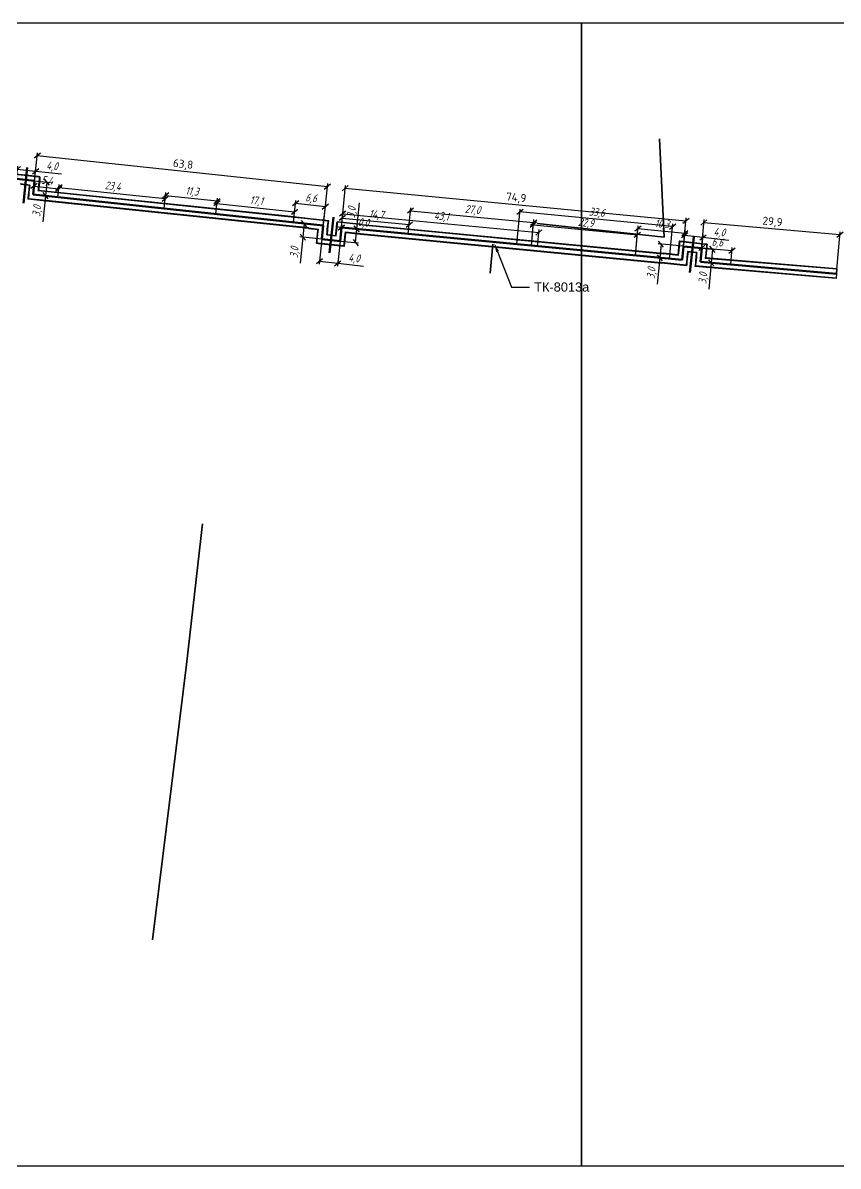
# Model space of a CAD drawing. Header units: millimetres. Extents: x 1642 to 8235, y 1174 to 5441.
# Drawn here: x 4847.7 to 5204.2, y 2481.8 to 2981.8 of the extents above; entities that cross this region are included whole.
import ezdxf
from ezdxf import colors
from ezdxf.entities.mleader import LeaderData, LeaderLine
from ezdxf.math import Vec2, Vec3

# ---------------------------------------------------------------- set-up
doc = ezdxf.new("R2010")
doc.units = ezdxf.units.MM
doc.layers.add('Основной', color=1, linetype='Continuous', lineweight=60)
doc.styles.add('-ISOCPEUR-', font='isocpeur.TTF')
doc.styles.add('GOST', font='gost.shx', dxfattribs={"oblique": 15})
doc.styles.get("Standard").update_dxf_attribs({"font": 'arial.ttf'})
doc.dimstyles.new('М 1 к 500', dxfattribs={"dimtxt": 3.5, "dimasz": 2.5, "dimexe": 1.25, "dimexo": 0, "dimtad": 1, "dimdec": 1, "dimlfac": 0.5, "dimzin": 1, "dimtxsty": 'GOST', "dimblk": 'OBLIQUE', "dimcen": 2.5, "dimclrd": 256, "dimclre": 256, "dimclrt": 256, "dimazin": 2, "dimtfac": 1, "dimtdec": 1, "dimtmove": 0, "dimatfit": 3, "dimldrblk": 'NONE', "dimfxl": 1.25, "dimlwd": -1, "dimlwe": -1, "dimarcsym": 0})
picture_1 = doc.add_image_def('image1.jpg', size_in_pixel=(3947, 3947))
picture_2 = doc.add_image_def('image2.jpg', size_in_pixel=(3947, 3947))

# ---------------------------------------------------------------- blocks, each defined once
blk = doc.blocks.new('_Oblique')
at = {"color": 0, "linetype": 'ByBlock', "lineweight": -2}
blk.add_line((-0.5, -0.5), (0.5, 0.5), dxfattribs=at)
blk = doc.blocks.new('*D45')
at = {"transparency": 16777216}
for p, q in [((4852.2, 2906.84), (4854.12, 2924.94)), ((4853.99, 2923.69), (4980.89, 2910.22)), ((4979.1, 2893.37), (4981.02, 2911.47))]:
    blk.add_line(p, q, dxfattribs=at)
at = {"layer": 'Defpoints', "color": 0, "lineweight": 35, "transparency": 16777216}
for p in [(4980.89, 2910.22), (4852.2, 2906.84), (4979.1, 2893.37)]:
    blk.add_point(p, dxfattribs=at)
at = {"transparency": 16777216, "xscale": 2.5, "yscale": 2.5, "zscale": 2.5}
for p, rotation in [((4853.99, 2923.69), 173.940677095366), ((4980.89, 2910.22), 353.940677095366)]:
    blk.add_blockref('_Oblique', p, dxfattribs=dict(at, rotation=rotation))
at = {"lineweight": 50, "transparency": 16777216, "insert": (4917.73, 2919.67), "char_height": 3.5, "attachment_point": 5, "rotation": 353.9407, "style": '-ISOCPEUR-'}
blk.add_mtext('63,8', dxfattribs=at)
blk = doc.blocks.new('_None')
blk = doc.blocks.new('*D49')
at = {"transparency": 16777216}
for p, q in [((4987, 2892.31), (4988.76, 2910.71)), ((4988.64, 2909.47), (5137.68, 2895.23)), ((5136.04, 2878.07), (5137.8, 2896.47))]:
    blk.add_line(p, q, dxfattribs=at)
at = {"layer": 'Defpoints', "color": 0, "lineweight": 50, "transparency": 16777216}
for p in [(5137.68, 2895.23), (4987, 2892.31), (5136.04, 2878.07)]:
    blk.add_point(p, dxfattribs=at)
at = {"transparency": 16777216, "xscale": 2.5, "yscale": 2.5, "zscale": 2.5}
for p, rotation in [((4988.64, 2909.47), 174.541973642048), ((5137.68, 2895.23), 354.541973642048)]:
    blk.add_blockref('_Oblique', p, dxfattribs=dict(at, rotation=rotation))
at = {"lineweight": 50, "transparency": 16777216, "insert": (5063.42, 2905.06), "char_height": 3.5, "attachment_point": 5, "rotation": 354.542, "style": '-ISOCPEUR-'}
blk.add_mtext('74,9', dxfattribs=at)
blk = doc.blocks.new('*D50')
at = {"transparency": 16777216}
for p, q in [((5144.02, 2877.45), (5145.64, 2895.7)), ((5145.53, 2894.45), (5205.06, 2889.18)), ((5203.55, 2872.18), (5205.17, 2890.42))]:
    blk.add_line(p, q, dxfattribs=at)
at = {"layer": 'Defpoints', "color": 0, "lineweight": 50, "transparency": 16777216}
for p in [(5205.06, 2889.18), (5144.02, 2877.45), (5203.55, 2872.18)]:
    blk.add_point(p, dxfattribs=at)
at = {"transparency": 16777216, "xscale": 2.5, "yscale": 2.5, "zscale": 2.5}
for p, rotation in [((5145.53, 2894.45), 174.9361215975793), ((5205.06, 2889.18), 354.9361215975793)]:
    blk.add_blockref('_Oblique', p, dxfattribs=dict(at, rotation=rotation))
at = {"lineweight": 50, "transparency": 16777216, "insert": (5175.53, 2894.53), "char_height": 3.5, "attachment_point": 5, "rotation": 354.9361, "style": '-ISOCPEUR-'}
blk.add_mtext('29,9', dxfattribs=at)
blk = doc.blocks.new('*D52')
at = {"transparency": 16777216}
for p, q in [((4844.87, 2913.55), (4845.47, 2919.03)), ((4845.33, 2917.79), (4853.26, 2916.92)), ((4852.79, 2912.68), (4853.39, 2918.16)), ((4853.26, 2916.92), (4864.55, 2915.69))]:
    blk.add_line(p, q, dxfattribs=at)
at = {"layer": 'Defpoints', "color": 0, "lineweight": 50, "transparency": 16777216}
for p in [(4853.26, 2916.92), (4844.87, 2913.55), (4852.79, 2912.68)]:
    blk.add_point(p, dxfattribs=at)
at = {"transparency": 16777216, "xscale": 2.5, "yscale": 2.5, "zscale": 2.5}
for p, rotation in [((4845.33, 2917.79), 173.7576305947911), ((4853.26, 2916.92), 353.7576305947911)]:
    blk.add_blockref('_Oblique', p, dxfattribs=dict(at, rotation=rotation))
at = {"lineweight": 50, "transparency": 16777216, "insert": (4860.44, 2918.86), "char_height": 3.5, "attachment_point": 5, "rotation": 353.7576, "style": 'GOST'}
blk.add_mtext('4,0', dxfattribs=at)
blk = doc.blocks.new('*D53')
at = {"transparency": 16777216}
for p, q in [((4852.79, 2912.68), (4859.38, 2912.01)), ((4858.14, 2912.14), (4857.53, 2906.17)), ((4852.19, 2906.71), (4858.78, 2906.04)), ((4857.53, 2906.17), (4856.37, 2894.73))]:
    blk.add_line(p, q, dxfattribs=at)
at = {"layer": 'Defpoints', "color": 0, "lineweight": 50, "transparency": 16777216}
for p in [(4852.79, 2912.68), (4852.19, 2906.71), (4857.53, 2906.17)]:
    blk.add_point(p, dxfattribs=at)
at = {"transparency": 16777216, "xscale": 2.5, "yscale": 2.5, "zscale": 2.5}
for p, rotation in [((4858.14, 2912.14), 84.20357896249665), ((4857.53, 2906.17), 264.2035789624967)]:
    blk.add_blockref('_Oblique', p, dxfattribs=dict(at, rotation=rotation))
at = {"lineweight": 50, "transparency": 16777216, "insert": (4854.13, 2899.48), "char_height": 3.5, "attachment_point": 5, "rotation": 84.2036, "style": 'GOST'}
blk.add_mtext('3,0', dxfattribs=at)
blk = doc.blocks.new('*D54')
at = {"transparency": 16777216}
for p, q in [((4979.08, 2893.15), (4969.48, 2894.12)), ((4970.72, 2894), (4970.12, 2888.05)), ((4978.47, 2887.21), (4968.87, 2888.18)), ((4970.12, 2888.05), (4968.96, 2876.62))]:
    blk.add_line(p, q, dxfattribs=at)
at = {"layer": 'Defpoints', "color": 0, "lineweight": 50, "transparency": 16777216}
for p in [(4979.08, 2893.15), (4970.12, 2888.05), (4978.47, 2887.21)]:
    blk.add_point(p, dxfattribs=at)
at = {"transparency": 16777216, "xscale": 2.5, "yscale": 2.5, "zscale": 2.5}
for p, rotation in [((4970.72, 2894), 84.20357896249115), ((4970.12, 2888.05), 264.2035789624911)]:
    blk.add_blockref('_Oblique', p, dxfattribs=dict(at, rotation=rotation))
at = {"lineweight": 50, "transparency": 16777216, "insert": (4966.72, 2881.36), "char_height": 3.5, "attachment_point": 5, "rotation": 84.2036, "style": 'GOST'}
blk.add_mtext('3,0', dxfattribs=at)
blk = doc.blocks.new('*D55')
at = {"transparency": 16777216}
for p, q in [((4978.47, 2887.21), (4977.28, 2876.27)), ((4986.43, 2886.34), (4985.23, 2875.4)), ((4977.41, 2877.51), (4985.37, 2876.64)), ((4985.37, 2876.64), (4996.66, 2875.4))]:
    blk.add_line(p, q, dxfattribs=at)
at = {"layer": 'Defpoints', "color": 0, "lineweight": 50, "transparency": 16777216}
for p in [(4978.47, 2887.21), (4986.43, 2886.34), (4985.37, 2876.64)]:
    blk.add_point(p, dxfattribs=at)
at = {"transparency": 16777216, "xscale": 2.5, "yscale": 2.5, "zscale": 2.5}
for p, rotation in [((4977.41, 2877.51), 173.7576305947873), ((4985.37, 2876.64), 353.7576305947873)]:
    blk.add_blockref('_Oblique', p, dxfattribs=dict(at, rotation=rotation))
at = {"lineweight": 50, "transparency": 16777216, "insert": (4992.55, 2878.58), "char_height": 3.5, "attachment_point": 5, "rotation": 353.7576, "style": 'GOST'}
blk.add_mtext('4,0', dxfattribs=at)
blk = doc.blocks.new('*D56')
at = {"transparency": 16777216}
for p, q in [((4993.76, 2891.66), (4994.85, 2903.11)), ((4987, 2892.31), (4995, 2891.54)), ((4993.19, 2885.69), (4993.76, 2891.66)), ((4986.43, 2886.34), (4994.43, 2885.57))]:
    blk.add_line(p, q, dxfattribs=at)
at = {"layer": 'Defpoints', "color": 0, "lineweight": 50, "transparency": 16777216}
for p in [(4987, 2892.31), (4993.76, 2891.66), (4986.43, 2886.34)]:
    blk.add_point(p, dxfattribs=at)
at = {"transparency": 16777216, "xscale": 2.5, "yscale": 2.5, "zscale": 2.5}
for p, rotation in [((4993.76, 2891.66), 84.54197364205328), ((4993.19, 2885.69), 264.5419736420533)]:
    blk.add_blockref('_Oblique', p, dxfattribs=dict(at, rotation=rotation))
at = {"lineweight": 50, "transparency": 16777216, "insert": (4991.73, 2898.89), "char_height": 3.5, "attachment_point": 5, "rotation": 84.542, "style": 'GOST'}
blk.add_mtext('3,0', dxfattribs=at)
blk = doc.blocks.new('*D57')
at = {"transparency": 16777216}
for p, q in [((5136.65, 2884.04), (5125.54, 2885.1)), ((5126.78, 2884.98), (5126.21, 2879.01)), ((5136.08, 2878.06), (5124.96, 2879.13)), ((5126.21, 2879.01), (5125.12, 2867.56))]:
    blk.add_line(p, q, dxfattribs=at)
at = {"layer": 'Defpoints', "color": 0, "lineweight": 50, "transparency": 16777216}
for p in [(5136.65, 2884.04), (5126.21, 2879.01), (5136.08, 2878.06)]:
    blk.add_point(p, dxfattribs=at)
at = {"transparency": 16777216, "xscale": 2.5, "yscale": 2.5, "zscale": 2.5}
for p, rotation in [((5126.78, 2884.98), 84.54197364204504), ((5126.21, 2879.01), 264.5419736420451)]:
    blk.add_blockref('_Oblique', p, dxfattribs=dict(at, rotation=rotation))
at = {"lineweight": 50, "transparency": 16777216, "insert": (5122.85, 2872.3), "char_height": 3.5, "attachment_point": 5, "rotation": 84.542, "style": 'GOST'}
blk.add_mtext('3,0', dxfattribs=at)
blk = doc.blocks.new('*D58')
at = {"transparency": 16777216}
for p, q in [((5136.65, 2884.04), (5137.31, 2890.09)), ((5137.18, 2888.85), (5145.13, 2887.98)), ((5144.6, 2883.17), (5145.27, 2889.22)), ((5145.13, 2887.98), (5156.43, 2886.74))]:
    blk.add_line(p, q, dxfattribs=at)
at = {"layer": 'Defpoints', "color": 0, "lineweight": 50, "transparency": 16777216}
for p in [(5145.13, 2887.98), (5136.65, 2884.04), (5144.6, 2883.17)]:
    blk.add_point(p, dxfattribs=at)
at = {"transparency": 16777216, "xscale": 2.5, "yscale": 2.5, "zscale": 2.5}
for p, rotation in [((5137.18, 2888.85), 173.757630594791), ((5145.13, 2887.98), 353.757630594791)]:
    blk.add_blockref('_Oblique', p, dxfattribs=dict(at, rotation=rotation))
at = {"lineweight": 50, "transparency": 16777216, "insert": (5152.31, 2889.92), "char_height": 3.5, "attachment_point": 5, "rotation": 353.7576, "style": 'GOST'}
blk.add_mtext('4,0', dxfattribs=at)
blk = doc.blocks.new('*D59')
at = {"transparency": 16777216}
for p, q in [((5144.6, 2883.17), (5150.51, 2882.66)), ((5149.26, 2882.76), (5148.75, 2876.79)), ((5144.09, 2877.19), (5149.99, 2876.68)), ((5148.75, 2876.79), (5147.76, 2865.33))]:
    blk.add_line(p, q, dxfattribs=at)
at = {"layer": 'Defpoints', "color": 0, "lineweight": 50, "transparency": 16777216}
for p in [(5144.6, 2883.17), (5144.09, 2877.19), (5148.75, 2876.79)]:
    blk.add_point(p, dxfattribs=at)
at = {"transparency": 16777216, "xscale": 2.5, "yscale": 2.5, "zscale": 2.5}
for p, rotation in [((5149.26, 2882.76), 85.07605970053471), ((5148.75, 2876.79), 265.0760597005348)]:
    blk.add_blockref('_Oblique', p, dxfattribs=dict(at, rotation=rotation))
at = {"lineweight": 50, "transparency": 16777216, "insert": (5145.45, 2870.05), "char_height": 3.5, "attachment_point": 5, "rotation": 85.0761, "style": 'GOST'}
blk.add_mtext('3,0', dxfattribs=at)
blk = doc.blocks.new('*D63')
at = {"transparency": 16777216}
for p, q in [((4852.19, 2906.71), (4852.71, 2911.65)), ((4852.58, 2910.4), (4863.39, 2909.25)), ((4863, 2905.56), (4863.53, 2910.49))]:
    blk.add_line(p, q, dxfattribs=at)
at = {"layer": 'Defpoints', "color": 0, "lineweight": 50, "transparency": 16777216}
for p in [(4852.19, 2906.71), (4863, 2905.56), (4863.39, 2909.25)]:
    blk.add_point(p, dxfattribs=at)
at = {"transparency": 16777216, "xscale": 2.5, "yscale": 2.5, "zscale": 2.5}
for p, rotation in [((4852.58, 2910.4), 173.9111458501273), ((4863.39, 2909.25), 353.9111458501274)]:
    blk.add_blockref('_Oblique', p, dxfattribs=dict(at, rotation=rotation))
at = {"lineweight": 50, "transparency": 16777216, "insert": (4858.28, 2912.52), "char_height": 3.5, "attachment_point": 5, "rotation": 353.9111, "style": 'GOST'}
blk.add_mtext('5,4', dxfattribs=at)
blk = doc.blocks.new('*D64')
at = {"transparency": 16777216}
for p, q in [((4863, 2905.56), (4863.59, 2911.09)), ((4863.46, 2909.84), (4909.92, 2904.89)), ((4909.46, 2900.6), (4910.05, 2906.13))]:
    blk.add_line(p, q, dxfattribs=at)
at = {"layer": 'Defpoints', "color": 0, "lineweight": 50, "transparency": 16777216}
for p in [(4863, 2905.56), (4909.46, 2900.6), (4909.92, 2904.89)]:
    blk.add_point(p, dxfattribs=at)
at = {"transparency": 16777216, "xscale": 2.5, "yscale": 2.5, "zscale": 2.5}
for p, rotation in [((4863.46, 2909.84), 173.9111458501288), ((4909.92, 2904.89), 353.9111458501288)]:
    blk.add_blockref('_Oblique', p, dxfattribs=dict(at, rotation=rotation))
at = {"lineweight": 50, "transparency": 16777216, "insert": (4886.98, 2910.06), "char_height": 3.5, "attachment_point": 5, "rotation": 353.9111, "style": 'GOST'}
blk.add_mtext('23,4', dxfattribs=at)
blk = doc.blocks.new('*D65')
at = {"transparency": 16777216}
for p, q in [((4909.46, 2900.6), (4910.2, 2907.52)), ((4910.07, 2906.28), (4932.64, 2903.87)), ((4932.03, 2898.19), (4932.77, 2905.12))]:
    blk.add_line(p, q, dxfattribs=at)
at = {"layer": 'Defpoints', "color": 0, "lineweight": 50, "transparency": 16777216}
for p in [(4909.46, 2900.6), (4932.64, 2903.87), (4932.03, 2898.19)]:
    blk.add_point(p, dxfattribs=at)
at = {"transparency": 16777216, "xscale": 2.5, "yscale": 2.5, "zscale": 2.5}
for p, rotation in [((4910.07, 2906.28), 173.9111458501282), ((4932.64, 2903.87), 353.9111458501282)]:
    blk.add_blockref('_Oblique', p, dxfattribs=dict(at, rotation=rotation))
at = {"lineweight": 50, "transparency": 16777216, "insert": (4921.64, 2907.77), "char_height": 3.5, "attachment_point": 5, "rotation": 353.9111, "style": 'GOST'}
blk.add_mtext('11,3', dxfattribs=at)
blk = doc.blocks.new('*D66')
at = {"transparency": 16777216}
for p, q in [((4932.03, 2898.19), (4932.66, 2904.05)), ((4932.52, 2902.81), (4966.53, 2899.18)), ((4966.04, 2894.57), (4966.66, 2900.43))]:
    blk.add_line(p, q, dxfattribs=at)
at = {"layer": 'Defpoints', "color": 0, "lineweight": 50, "transparency": 16777216}
for p in [(4932.03, 2898.19), (4966.53, 2899.18), (4966.04, 2894.57)]:
    blk.add_point(p, dxfattribs=at)
at = {"transparency": 16777216, "xscale": 2.5, "yscale": 2.5, "zscale": 2.5}
for p, rotation in [((4932.52, 2902.81), 173.9111458501297), ((4966.53, 2899.18), 353.9111458501297)]:
    blk.add_blockref('_Oblique', p, dxfattribs=dict(at, rotation=rotation))
at = {"lineweight": 50, "transparency": 16777216, "insert": (4949.81, 2903.69), "char_height": 3.5, "attachment_point": 5, "rotation": 353.9111, "style": 'GOST'}
blk.add_mtext('17,1', dxfattribs=at)
blk = doc.blocks.new('*D67')
at = {"transparency": 16777216}
for p, q in [((4966.04, 2894.57), (4967.08, 2904.12)), ((4966.94, 2902.88), (4979.98, 2901.46)), ((4979.08, 2893.15), (4980.12, 2902.7))]:
    blk.add_line(p, q, dxfattribs=at)
at = {"layer": 'Defpoints', "color": 0, "lineweight": 50, "transparency": 16777216}
for p in [(4979.98, 2901.46), (4966.04, 2894.57), (4979.08, 2893.15)]:
    blk.add_point(p, dxfattribs=at)
at = {"transparency": 16777216, "xscale": 2.5, "yscale": 2.5, "zscale": 2.5}
for p, rotation in [((4966.94, 2902.88), 173.7895094371318), ((4979.98, 2901.46), 353.7895094371318)]:
    blk.add_blockref('_Oblique', p, dxfattribs=dict(at, rotation=rotation))
at = {"lineweight": 50, "transparency": 16777216, "insert": (4973.75, 2904.86), "char_height": 3.5, "attachment_point": 5, "rotation": 353.7895, "style": 'GOST'}
blk.add_mtext('6,6', dxfattribs=at)
blk = doc.blocks.new('*D68')
at = {"transparency": 16777216}
for p, q in [((4987, 2892.31), (4987.51, 2897.64)), ((4987.39, 2896.39), (5016.65, 2893.6)), ((5016.26, 2889.51), (5016.77, 2894.84))]:
    blk.add_line(p, q, dxfattribs=at)
at = {"layer": 'Defpoints', "color": 0, "lineweight": 50, "transparency": 16777216}
for p in [(4987, 2892.31), (5016.65, 2893.6), (5016.26, 2889.51)]:
    blk.add_point(p, dxfattribs=at)
at = {"transparency": 16777216, "xscale": 2.5, "yscale": 2.5, "zscale": 2.5}
for p, rotation in [((4987.39, 2896.39), 174.5419736420479), ((5016.65, 2893.6), 354.5419736420479)]:
    blk.add_blockref('_Oblique', p, dxfattribs=dict(at, rotation=rotation))
at = {"lineweight": 50, "transparency": 16777216, "insert": (5002.28, 2897.69), "char_height": 3.5, "attachment_point": 5, "rotation": 354.542, "style": 'GOST'}
blk.add_mtext('14,7', dxfattribs=at)
blk = doc.blocks.new('*D69')
at = {"transparency": 16777216}
for p, q in [((5016.26, 2889.51), (5017.35, 2900.86)), ((5017.23, 2899.62), (5071.03, 2894.48)), ((5070.07, 2884.37), (5071.15, 2895.72))]:
    blk.add_line(p, q, dxfattribs=at)
at = {"layer": 'Defpoints', "color": 0, "lineweight": 50, "transparency": 16777216}
for p in [(5071.03, 2894.48), (5016.26, 2889.51), (5070.07, 2884.37)]:
    blk.add_point(p, dxfattribs=at)
at = {"transparency": 16777216, "xscale": 2.5, "yscale": 2.5, "zscale": 2.5}
for p, rotation in [((5017.23, 2899.62), 174.5419736420481), ((5071.03, 2894.48), 354.5419736420481)]:
    blk.add_blockref('_Oblique', p, dxfattribs=dict(at, rotation=rotation))
at = {"lineweight": 50, "transparency": 16777216, "insert": (5044.39, 2899.75), "char_height": 3.5, "attachment_point": 5, "rotation": 354.542, "style": 'GOST'}
blk.add_mtext('27,0', dxfattribs=at)
blk = doc.blocks.new('*D70')
at = {"transparency": 16777216}
for p, q in [((5070.07, 2884.37), (5071.06, 2894.72)), ((5070.94, 2893.47), (5116.44, 2889.12)), ((5115.57, 2880.02), (5116.56, 2890.37))]:
    blk.add_line(p, q, dxfattribs=at)
at = {"layer": 'Defpoints', "color": 0, "lineweight": 50, "transparency": 16777216}
for p in [(5116.44, 2889.12), (5070.07, 2884.37), (5115.57, 2880.02)]:
    blk.add_point(p, dxfattribs=at)
at = {"transparency": 16777216, "xscale": 2.5, "yscale": 2.5, "zscale": 2.5}
for p, rotation in [((5070.94, 2893.47), 174.5419736420479), ((5116.44, 2889.12), 354.5419736420479)]:
    blk.add_blockref('_Oblique', p, dxfattribs=dict(at, rotation=rotation))
at = {"lineweight": 50, "transparency": 16777216, "insert": (5093.95, 2893.99), "char_height": 3.5, "attachment_point": 5, "rotation": 354.542, "style": 'GOST'}
blk.add_mtext('22,9', dxfattribs=at)
blk = doc.blocks.new('*D71')
at = {"transparency": 16777216}
for p, q in [((5115.57, 2880.02), (5116.82, 2893.04)), ((5116.7, 2891.8), (5137.2, 2889.84)), ((5136.08, 2878.06), (5137.32, 2891.08))]:
    blk.add_line(p, q, dxfattribs=at)
at = {"layer": 'Defpoints', "color": 0, "lineweight": 50, "transparency": 16777216}
for p in [(5137.2, 2889.84), (5115.57, 2880.02), (5136.08, 2878.06)]:
    blk.add_point(p, dxfattribs=at)
at = {"transparency": 16777216, "xscale": 2.5, "yscale": 2.5, "zscale": 2.5}
for p, rotation in [((5116.7, 2891.8), 174.5419736420469), ((5137.2, 2889.84), 354.541973642047)]:
    blk.add_blockref('_Oblique', p, dxfattribs=dict(at, rotation=rotation))
at = {"lineweight": 50, "transparency": 16777216, "insert": (5127.21, 2893.51), "char_height": 3.5, "attachment_point": 5, "rotation": 354.542, "style": 'GOST'}
blk.add_mtext('10,3', dxfattribs=at)
blk = doc.blocks.new('*D72')
at = {"transparency": 16777216}
for p, q in [((5144.09, 2877.19), (5144.73, 2884.61)), ((5144.62, 2883.36), (5157.82, 2882.22)), ((5157.29, 2876.05), (5157.93, 2883.47))]:
    blk.add_line(p, q, dxfattribs=at)
at = {"layer": 'Defpoints', "color": 0, "lineweight": 50, "transparency": 16777216}
for p in [(5157.82, 2882.22), (5144.09, 2877.19), (5157.29, 2876.05)]:
    blk.add_point(p, dxfattribs=at)
at = {"transparency": 16777216, "xscale": 2.5, "yscale": 2.5, "zscale": 2.5}
for p, rotation in [((5144.62, 2883.36), 175.0760597005367), ((5157.82, 2882.22), 355.0760597005367)]:
    blk.add_blockref('_Oblique', p, dxfattribs=dict(at, rotation=rotation))
at = {"lineweight": 50, "transparency": 16777216, "insert": (5151.45, 2885.49), "char_height": 3.5, "attachment_point": 5, "rotation": 355.0761, "style": 'GOST'}
blk.add_mtext('6,6', dxfattribs=at)
blk = doc.blocks.new('*D81')
at = {"transparency": 16777216}
for p, q in [((4987, 2892.31), (4984.51, 2892.55)), ((4987, 2892.31), (4987.12, 2893.55)), ((4987, 2892.31), (4987.03, 2892.3)), ((4987.03, 2892.3), (4987.15, 2893.55)), ((4987.03, 2892.3), (5000.8, 2890.99))]:
    blk.add_line(p, q, dxfattribs=at)
at = {"layer": 'Defpoints', "color": 0, "lineweight": 35, "transparency": 16777216}
for p in [(4987, 2892.31), (4987.03, 2892.3), (4987.03, 2892.3)]:
    blk.add_point(p, dxfattribs=at)
at = {"transparency": 16777216, "xscale": 2.5, "yscale": 2.5, "zscale": 2.5}
for p, rotation in [((4987, 2892.31), 354.5419736416955), ((4987.03, 2892.3), 174.5419736416955)]:
    blk.add_blockref('_Oblique', p, dxfattribs=dict(at, rotation=rotation))
at = {"lineweight": 35, "transparency": 16777216, "insert": (4996.66, 2894.11), "char_height": 3.5, "attachment_point": 5, "rotation": 354.542, "style": 'GOST'}
blk.add_mtext('0,0', dxfattribs=at)
blk = doc.blocks.new('*D82')
at = {"transparency": 16777216}
for p, q in [((4987, 2892.31), (4987.69, 2899.54)), ((4987.57, 2898.29), (5073.36, 2890.1)), ((5072.79, 2884.11), (5073.48, 2891.34))]:
    blk.add_line(p, q, dxfattribs=at)
at = {"layer": 'Defpoints', "color": 0, "lineweight": 35, "transparency": 16777216}
for p in [(4987, 2892.31), (5073.36, 2890.1), (5072.79, 2884.11)]:
    blk.add_point(p, dxfattribs=at)
at = {"transparency": 16777216, "xscale": 2.5, "yscale": 2.5, "zscale": 2.5}
for p, rotation in [((4987.57, 2898.29), 174.5419736420479), ((5073.36, 2890.1), 354.5419736420479)]:
    blk.add_blockref('_Oblique', p, dxfattribs=dict(at, rotation=rotation))
at = {"lineweight": 35, "transparency": 16777216, "insert": (5030.72, 2896.89), "char_height": 3.5, "attachment_point": 5, "rotation": 354.542, "style": 'GOST'}
blk.add_mtext('43,1', dxfattribs=at)
blk = doc.blocks.new('*D84')
at = {"transparency": 16777216}
for p, q in [((5063.71, 2884.98), (5065.18, 2900.31)), ((5131.87, 2892.69), (5065.06, 2899.07)), ((5130.52, 2878.59), (5131.99, 2893.93))]:
    blk.add_line(p, q, dxfattribs=at)
at = {"layer": 'Defpoints', "color": 0, "lineweight": 35, "transparency": 16777216}
for p in [(5065.06, 2899.07), (5063.71, 2884.98), (5130.52, 2878.59)]:
    blk.add_point(p, dxfattribs=at)
at = {"transparency": 16777216, "xscale": 2.5, "yscale": 2.5, "zscale": 2.5}
for p, rotation in [((5065.06, 2899.07), 174.5419736420483), ((5131.87, 2892.69), 354.5419736420483)]:
    blk.add_blockref('_Oblique', p, dxfattribs=dict(at, rotation=rotation))
at = {"lineweight": 35, "transparency": 16777216, "insert": (5098.72, 2898.57), "char_height": 3.5, "attachment_point": 5, "rotation": 354.542, "style": 'GOST'}
blk.add_mtext('33,6', dxfattribs=at)

msp = doc.modelspace()

# ---------------------------------------------------------------- linework, layer by layer
at = {"color": 5, "lineweight": 35}
for p, q in [((5128.19, 2888.002), (5126.126, 2931.055)), ((5072.572, 2894.081), (5128.19, 2888.002)), ((4926.187, 2762.628), (4919.284, 2701.206)), ((4919.284, 2701.206), (4904.381, 2580.681))]:
    msp.add_line(p, q, dxfattribs=at)
at = {"color": 5}
for p, q in [((4854.464, 2914.306), (4843.154, 2915.538)), ((4854.49, 2914.545), (4843.18, 2915.777)), ((4850.678, 2910.856), (4846.542, 2911.306)), ((4850.415, 2910.639), (4846.756, 2911.038)), ((4850.415, 2910.639), (4850.245, 2908.964)), ((4850.678, 2910.856), (4850.558, 2909.679)), ((4854.807, 2913.514), (4854.379, 2909.291)), ((4854.883, 2914.263), (4854.464, 2914.306)), ((4855.146, 2914.473), (4854.49, 2914.545)), ((4855.032, 2913.353), (4854.604, 2909.13)), ((4854.883, 2914.263), (4854.807, 2913.514)), ((4855.146, 2914.473), (4855.032, 2913.353)), ((4849.87, 2905.289), (4849.81, 2904.662)), ((4849.986, 2906.435), (4849.87, 2905.289)), ((4850.102, 2907.58), (4849.986, 2906.435)), ((4850.108, 2905.263), (4850.075, 2904.878)), ((4850.218, 2908.725), (4850.102, 2907.58)), ((4850.225, 2906.409), (4850.108, 2905.263)), ((4850.245, 2908.964), (4850.218, 2908.725)), ((4850.341, 2907.554), (4850.225, 2906.409)), ((4850.457, 2908.699), (4850.341, 2907.554)), ((4850.483, 2908.938), (4850.457, 2908.699)), ((4850.558, 2909.679), (4850.483, 2908.938)), ((4854.301, 2908.522), (4854.275, 2908.283)), ((4858.577, 2907.815), (4854.275, 2908.283)), ((4854.379, 2909.291), (4854.301, 2908.522)), ((4854.604, 2909.13), (4854.539, 2908.496)), ((4858.603, 2908.054), (4854.539, 2908.496)), ((4962.16, 2897.083), (4858.577, 2907.815)), ((4962.186, 2897.322), (4858.603, 2908.054)), ((4857.77, 2903.795), (4849.806, 2904.662)), ((4857.817, 2904.035), (4850.069, 2904.879)), ((4961.352, 2893.063), (4857.77, 2903.795)), ((4961.399, 2893.303), (4857.817, 2904.035)), ((4973.47, 2895.851), (4962.16, 2897.083)), ((4973.496, 2896.09), (4962.186, 2897.322)), ((4981.201, 2895.009), (4973.47, 2895.851)), ((4981.46, 2895.223), (4973.496, 2896.09)), ((4981.149, 2894.537), (4981.201, 2895.009)), ((4981.388, 2894.511), (4981.46, 2895.223)), ((4972.663, 2891.832), (4961.352, 2893.063)), ((4972.71, 2892.071), (4961.399, 2893.303)), ((4972.663, 2891.832), (4976.727, 2891.389)), ((4972.689, 2892.071), (4976.991, 2891.602)), ((4976.234, 2886.533), (4976.663, 2890.756)), ((4976.459, 2886.371), (4976.887, 2890.594)), ((4976.663, 2890.756), (4976.727, 2891.389)), ((4976.887, 2890.594), (4976.965, 2891.363)), ((4976.965, 2891.363), (4976.991, 2891.602)), ((4980.588, 2889.03), (4980.708, 2890.207)), ((4980.708, 2890.207), (4980.783, 2890.947)), ((4980.783, 2890.947), (4980.809, 2891.186)), ((4980.809, 2891.186), (4980.979, 2892.862)), ((4980.851, 2889.246), (4981.022, 2890.921)), ((4980.979, 2892.862), (4981.149, 2894.537)), ((4981.022, 2890.921), (4981.048, 2891.16)), ((4981.048, 2891.16), (4981.218, 2892.836)), ((4981.218, 2892.836), (4981.388, 2894.511)), ((4984.615, 2889.886), (4984.68, 2890.523)), ((4984.68, 2890.523), (4984.706, 2890.762)), ((4984.706, 2890.762), (4984.876, 2892.437)), ((4984.84, 2889.724), (4984.918, 2890.497)), ((4984.876, 2892.437), (4985.046, 2894.113)), ((4984.918, 2890.497), (4984.944, 2890.736)), ((4984.944, 2890.736), (4985.114, 2892.412)), ((4985.046, 2894.113), (4985.123, 2894.824)), ((4985.114, 2892.412), (4985.285, 2894.087)), ((4996.117, 2893.627), (4985.123, 2894.824)), ((4985.285, 2894.087), (4985.336, 2894.559)), ((4996.091, 2893.388), (4985.336, 2894.559)), ((4988.66, 2889.337), (4988.736, 2890.081)), ((4988.736, 2890.081), (4988.762, 2890.32)), ((4988.762, 2890.32), (4995.31, 2889.607)), ((4988.778, 2888.119), (4988.975, 2890.055)), ((4988.975, 2890.055), (4995.283, 2889.368)), ((4996.091, 2893.388), (5127.767, 2880.764)), ((4996.117, 2893.627), (5127.793, 2881.003)), ((4976.12, 2885.412), (4976.234, 2886.533)), ((4976.12, 2885.412), (4976.776, 2885.341)), ((4976.383, 2885.622), (4976.459, 2886.371)), ((4976.383, 2885.622), (4976.802, 2885.579)), ((4976.776, 2885.341), (4988.086, 2884.109)), ((4976.802, 2885.579), (4988.112, 2884.348)), ((4980.588, 2889.03), (4984.724, 2888.579)), ((4980.851, 2889.246), (4984.51, 2888.847)), ((4984.51, 2888.847), (4984.615, 2889.886)), ((4984.724, 2888.579), (4984.84, 2889.724)), ((4988.153, 2884.344), (4988.232, 2885.114)), ((4988.232, 2885.114), (4988.66, 2889.337)), ((4988.368, 2884.078), (4988.778, 2888.119)), ((4995.283, 2889.368), (5126.96, 2876.745)), ((4995.31, 2889.607), (5127.007, 2876.985)), ((5134.709, 2886.293), (5134.299, 2882.253)), ((5134.845, 2885.258), (5134.416, 2881.035)), ((5134.99, 2886.263), (5134.709, 2886.293)), ((5134.923, 2886.028), (5134.845, 2885.258)), ((5134.964, 2886.024), (5134.923, 2886.028)), ((5146.274, 2884.792), (5134.964, 2886.024)), ((5146.301, 2885.031), (5134.99, 2886.263)), ((5146.957, 2884.96), (5146.301, 2885.031)), ((4988.086, 2884.109), (4988.368, 2884.078)), ((4988.112, 2884.348), (4988.153, 2884.344)), ((5134.315, 2880.051), (5127.767, 2880.764)), ((5134.102, 2880.316), (5127.793, 2881.003)), ((5134.299, 2882.253), (5134.102, 2880.316)), ((5134.341, 2880.29), (5134.315, 2880.051)), ((5134.416, 2881.035), (5134.341, 2880.29)), ((5138.237, 2880.647), (5138.158, 2879.874)), ((5138.353, 2881.792), (5138.237, 2880.647)), ((5142.488, 2881.342), (5138.353, 2881.792)), ((5138.461, 2880.486), (5138.397, 2879.848)), ((5138.567, 2881.524), (5138.461, 2880.486)), ((5142.225, 2881.126), (5138.567, 2881.524)), ((5142.225, 2881.126), (5142.055, 2879.45)), ((5142.369, 2880.165), (5142.294, 2879.424)), ((5142.488, 2881.342), (5142.369, 2880.165)), ((5146.618, 2884), (5146.189, 2879.777)), ((5146.694, 2884.749), (5146.274, 2884.792)), ((5146.843, 2883.839), (5146.414, 2879.616)), ((5146.694, 2884.749), (5146.618, 2884)), ((5146.957, 2884.96), (5146.843, 2883.839)), ((5137.958, 2875.545), (5126.96, 2876.745)), ((5137.75, 2875.815), (5127.007, 2876.985)), ((5137.783, 2876.2), (5137.75, 2875.815)), ((5137.9, 2877.345), (5137.783, 2876.2)), ((5138.016, 2878.49), (5137.9, 2877.345)), ((5138.022, 2876.174), (5137.958, 2875.547)), ((5138.132, 2879.635), (5138.016, 2878.49)), ((5138.138, 2877.319), (5138.022, 2876.174)), ((5138.158, 2879.874), (5138.132, 2879.635)), ((5138.255, 2878.464), (5138.138, 2877.319)), ((5138.371, 2879.609), (5138.255, 2878.464)), ((5138.397, 2879.848), (5138.371, 2879.609)), ((5141.68, 2875.776), (5141.624, 2875.226)), ((5203.351, 2869.934), (5141.624, 2875.226)), ((5141.797, 2876.921), (5141.68, 2875.776)), ((5141.913, 2878.066), (5141.797, 2876.921)), ((5141.919, 2875.75), (5141.893, 2875.447)), ((5203.373, 2870.186), (5141.893, 2875.447)), ((5142.029, 2879.211), (5141.913, 2878.066)), ((5142.035, 2876.895), (5141.919, 2875.75)), ((5142.055, 2879.45), (5142.029, 2879.211)), ((5142.151, 2878.04), (5142.035, 2876.895)), ((5142.268, 2879.185), (5142.151, 2878.04)), ((5142.294, 2879.424), (5142.268, 2879.185)), ((5146.111, 2879.008), (5146.085, 2878.769)), ((5203.714, 2874.002), (5146.085, 2878.769)), ((5146.189, 2879.777), (5146.111, 2879.008)), ((5146.414, 2879.616), (5146.35, 2878.982)), ((5203.732, 2874.2), (5146.35, 2878.982)), ((5203.732, 2874.2), (5203.351, 2869.934)), ((5203.732, 2874.2), (5203.366, 2869.932))]:
    msp.add_line(p, q, dxfattribs=at)
at = {"color": 1, "lineweight": 50}
for p, q in [((4847.935, 2902.965), (4849.624, 2918.528)), ((4852.187, 2906.711), (4979.079, 2893.175)), ((4981.827, 2881.183), (4983.516, 2896.746)), ((5136.045, 2878.067), (4987.032, 2892.305)), ((5139.417, 2872.595), (5141.105, 2888.158)), ((5203.549, 2872.066), (5143.997, 2877.197))]:
    msp.add_line(p, q, dxfattribs=at)
at = {"color": 18, "lineweight": 35, "true_color": 0x000000}
msp.add_line((5052.014, 2872.361), (5053.265, 2885.054), dxfattribs=at)
at = {"layer": 'Основной', "color": 1, "lineweight": 50}
for p, q in [((4844.84, 2913.55), (4852.793, 2912.68)), ((4852.187, 2906.711), (4852.793, 2912.68)), ((4979.079, 2893.175), (4978.473, 2887.205)), ((4987.032, 2892.305), (4986.426, 2886.335)), ((4986.426, 2886.335), (4978.473, 2887.205)), ((4986.426, 2886.335), (4978.473, 2887.205)), ((5136.045, 2878.067), (5136.651, 2884.036)), ((5136.651, 2884.036), (5144.603, 2883.166)), ((5143.997, 2877.197), (5144.603, 2883.166))]:
    msp.add_line(p, q, dxfattribs=at)

# ---------------------------------------------------------------- dimensions: what is measured, and where the dimension line sits
at = {"color": 1, "lineweight": 50}
for p1, p2, distance, picture, middle in [((4844.865, 2913.547), (4852.793, 2912.68), 4.267, '*D52', (4860.442, 2918.86)), ((4852.187, 2906.711), (4863.001, 2905.557), 3.715, '*D63', (4858.275, 2912.521)), ((4852.793, 2912.68), (4852.187, 2906.711), 5.375, '*D53', (4854.133, 2899.478)), ((4863.001, 2905.557), (4909.462, 2900.601), 4.311, '*D64', (4886.976, 2910.059)), ((4909.462, 2900.601), (4932.03, 2898.194), 5.711, '*D65', (4921.639, 2907.77)), ((4932.03, 2898.194), (4966.038, 2894.566), 4.644, '*D66', (4949.814, 2903.69)), ((4966.038, 2894.566), (4979.076, 2893.147), 8.362, '*D67', (4973.755, 2904.862)), ((4986.996, 2892.308), (5016.261, 2889.512), 4.104, '*D68', (5002.277, 2897.691)), ((4986.426, 2886.335), (4986.996, 2892.308), -6.794, '*D56', (4991.729, 2898.886)), ((5016.261, 2889.512), (5070.068, 2884.371), 10.154, '*D69', (5044.388, 2899.745)), ((4979.076, 2893.147), (4978.473, 2887.205), -8.4, '*D54', (4966.715, 2881.364)), ((5070.068, 2884.371), (5115.574, 2880.023), 9.143, '*D70', (5093.948, 2893.994)), ((5115.574, 2880.023), (5136.08, 2878.063), 11.826, '*D71', (5127.21, 2893.512)), ((5136.651, 2884.036), (5144.603, 2883.166), 4.84, '*D58', (5152.315, 2889.916)), ((4978.473, 2887.205), (4986.426, 2886.335), -9.755, '*D55', (4992.55, 2878.577)), ((5136.651, 2884.036), (5136.08, 2878.063), -9.916, '*D57', (5122.847, 2872.297)), ((5144.088, 2877.189), (5157.292, 2876.051), 6.196, '*D72', (5151.455, 2885.492)), ((5144.603, 2883.166), (5144.088, 2877.189), 4.675, '*D59', (5145.448, 2870.047))]:
    dim = msp.add_aligned_dim(p1=p1, p2=p2, distance=distance, dimstyle='М 1 к 500', dxfattribs=at)
    dim.commit()
    dim.dimension.update_dxf_attribs({"geometry": picture, "text_midpoint": middle})
for p1, p2, distance, picture, middle in [((4852.2, 2906.839), (4979.099, 2893.368), 16.949, '*D45', (4917.726, 2919.668)), ((4986.996, 2892.308), (5136.045, 2878.067), 17.24, '*D49', (5063.42, 2905.062)), ((5144.023, 2877.451), (5203.551, 2872.176), 17.07, '*D50', (5175.535, 2894.531))]:
    dim = msp.add_aligned_dim(p1=p1, p2=p2, distance=distance, dimstyle='М 1 к 500', override={"dimtxsty": '-ISOCPEUR-'}, dxfattribs=at)
    dim.commit()
    dim.dimension.update_dxf_attribs({"geometry": picture, "text_midpoint": middle})
at = {"color": 5, "lineweight": 35}
dim = msp.add_aligned_dim(p1=(5130.522, 2878.594), p2=(5063.712, 2884.978), distance=-14.157, dimstyle='М 1 к 500', dxfattribs=at)
dim.commit()
dim.dimension.update_dxf_attribs({"geometry": '*D84', "text_midpoint": (5098.721, 2898.575)})
at = {"color": 18, "lineweight": 35, "true_color": 0x000000}
for p2, distance, picture, middle in [((4987.032, 2892.305), 0, '*D81', (4996.662, 2894.105)), ((5072.786, 2884.111), 6.011, '*D82', (5030.721, 2896.89))]:
    dim = msp.add_aligned_dim(p1=(4986.996, 2892.308), p2=p2, distance=distance, dimstyle='М 1 к 500', dxfattribs=at)
    dim.commit()
    dim.dimension.update_dxf_attribs({"geometry": picture, "text_midpoint": middle})

# ---------------------------------------------------------------- pictures from other files: only their frames are drawn
image = msp.add_image(picture_1, insert=(4591.935, 2481.773), size_in_units=(499.995, 499.995))
image.dxf.flags = 7
image = msp.add_image(picture_2, insert=(5091.931, 2481.773), size_in_units=(499.995, 499.995))
image.dxf.flags = 7

# ---------------------------------------------------------------- leaders
at = {"layer": 'Основной', "color": 1, "lineweight": 50}
ml = msp.add_multileader_mtext('Standard', dxfattribs=at)
ml.set_content('ТК-8013а', color=1)
ml.set_leader_properties()
ml.build(insert=Vec2(0, 0))
ctx = ml.context
ctx.base_point, ctx.plane_origin = Vec3(5069.316, 2866.213), Vec3(5053.834, 2885.488)
notes = []
notes.append((ctx, [(0, (1, 1, 0), (5061.316, 2866.213), (1, 0), 8, [(0, [(5053.834, 2885.488)], 0, [])])]))
ctx.mtext.insert, ctx.mtext.flow_direction = Vec3(5071.316, 2868.248), 5
for ctx, leaders in notes:
    for number, flags, end, landing, length, lines in leaders:
        leader = LeaderData()
        leader.index, (leader.has_last_leader_line, leader.has_dogleg_vector, leader.attachment_direction) = number, flags
        leader.last_leader_point, leader.dogleg_vector, leader.dogleg_length = Vec3(end), Vec3(landing), length
        for number, points, colour, breaks in lines:
            line = LeaderLine()
            line.index, line.vertices, line.color, line.breaks = number, Vec3.list(points), colors.encode_raw_color(colour), breaks
            leader.lines.append(line)
        ctx.leaders.append(leader)

doc.saveas('drawing.dxf')
